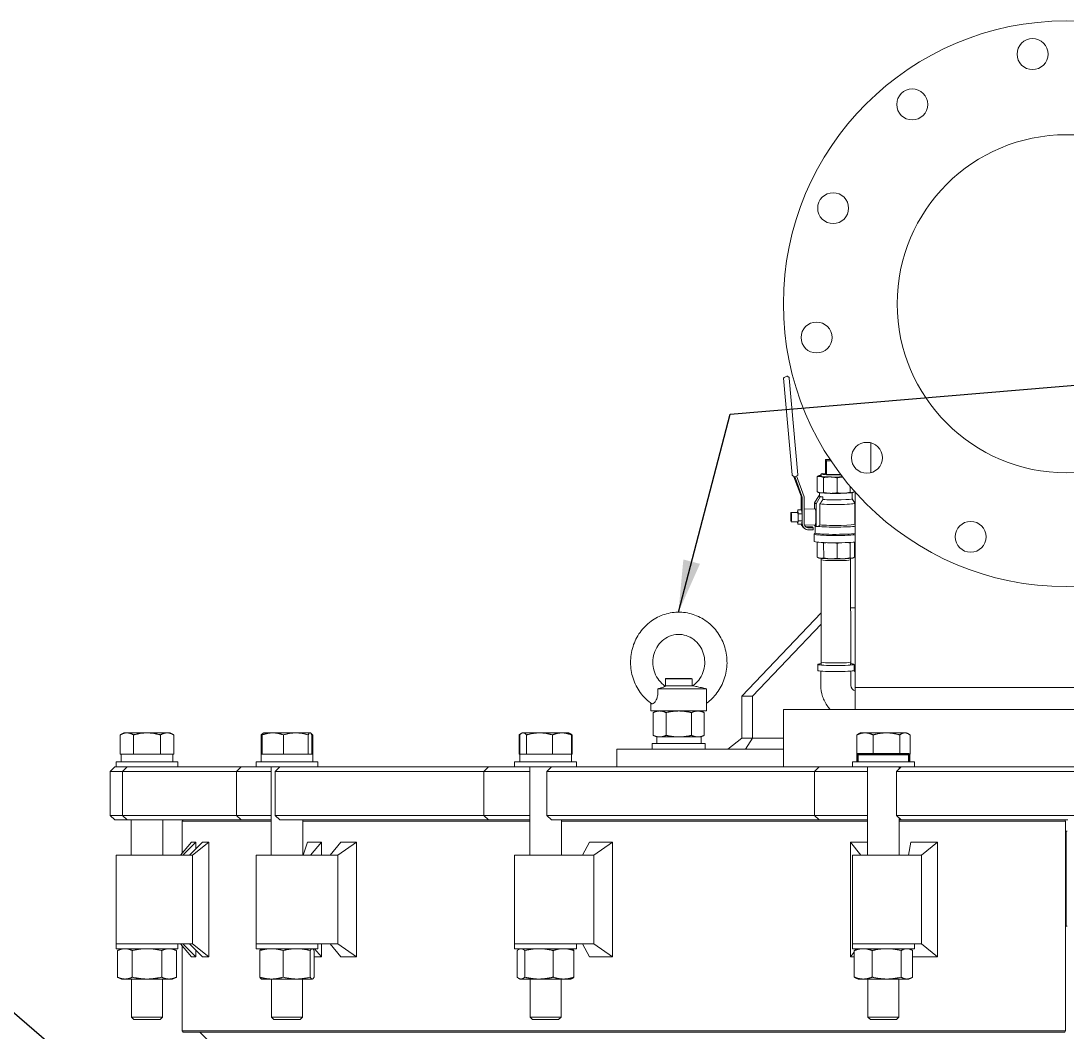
# Model space of a CAD drawing. Header units: inches. Extents: x 19 to 503, y 6 to 322.
# Drawn here: x 223.83 to 253.41, y 124.9 to 153.5 of the extents above; entities that cross this region are included whole.
import ezdxf

# ---------------------------------------------------------------- set-up
doc = ezdxf.new("R2010")
doc.units = ezdxf.units.IN
doc.header["$LTSCALE"] = 15
doc.header["$MEASUREMENT"] = 0
doc.layers.add('Symbol (ANSI)', color=7, linetype='Continuous', lineweight=25)
doc.layers.add('Visible (ANSI)', color=7, linetype='Continuous', lineweight=50)
doc.styles.add('MEMCOR Medium', font='arial.ttf')
doc.dimstyles.new('Default (ANSI)$7', dxfattribs={"dimscale": 15, "dimtxt": 0.15, "dimasz": 0.098425, "dimexe": 0.125, "dimexo": 0.0625, "dimgap": 0.031496, "dimtad": 0, "dimtih": 1, "dimtoh": 1, "dimdec": 4, "dimrnd": 1e-08, "dimzin": 3, "dimdsep": 46, "dimlunit": 5, "dimtxsty": 'MEMCOR Medium', "dimcen": 0.09, "dimdle": 0.393701, "dimclrd": 256, "dimclre": 256, "dimclrt": 256, "dimadec": 0, "dimazin": 1, "dimtfac": 0.8, "dimtofl": 0, "dimtmove": 0, "dimatfit": 3, "dimfxl": 1, "dimfrac": 1, "dimtolj": 1, "dimtzin": 4, "dimlwd": -1, "dimlwe": -1, "dimarcsym": 0})

msp = doc.modelspace()

# ---------------------------------------------------------------- linework, layer by layer
at = {"layer": 'Visible (ANSI)', "linetype": 'Continuous', "lineweight": 18}
for p, q in [((245.39613, 143.39728), (245.6372, 140.65771)), ((245.49129, 143.44889), (245.40968, 143.41869)), ((245.51164, 143.44557), (245.54943, 143.41512)), ((245.55713, 143.40069), (245.7982, 140.66113)), ((247.86627, 141.56583), (247.86627, 140.72187)), ((246.58355, 141.09529), (246.7104, 141.09571)), ((246.60734, 141.06013), (246.58355, 141.09529)), ((246.58355, 141.09529), (246.58377, 140.70239)), ((246.73373, 141.06055), (246.60734, 141.06013)), ((246.60734, 141.06013), (246.60756, 140.66723)), ((245.68269, 140.61284), (245.6449, 140.64328)), ((245.68846, 140.60954), (245.88778, 140.0633)), ((245.78465, 140.63971), (245.70304, 140.60951)), ((245.92351, 140.03451), (245.71244, 140.61299)), ((245.76331, 140.63182), (245.97766, 140.04437)), ((246.34232, 140.60997), (246.34256, 140.18449)), ((246.38566, 140.63575), (246.37805, 140.63224)), ((246.45407, 140.63144), (246.45235, 140.68544)), ((246.5268, 140.58697), (246.52704, 140.1615)), ((246.60756, 140.66723), (246.58377, 140.70239)), ((247.01268, 140.66857), (246.60756, 140.66723)), ((246.91293, 140.57919), (246.91317, 140.15371)), ((247.27466, 140.34112), (247.27476, 140.1657)), ((245.92351, 140.03451), (245.88778, 140.0633)), ((245.88778, 140.0633), (245.888, 139.66908)), ((245.92393, 139.28412), (245.92351, 140.03451)), ((245.97766, 140.04437), (245.97799, 139.45458)), ((246.38675, 140.07283), (246.27086, 139.87102)), ((246.31195, 139.83792), (246.42785, 140.03973)), ((246.38593, 140.16411), (246.35752, 140.17718)), ((246.40584, 140.07294), (246.38675, 140.07283)), ((246.38675, 140.07283), (246.4073, 140.05628)), ((246.40585, 140.05863), (246.40579, 140.15864)), ((246.4073, 140.05628), (246.42785, 140.03973)), ((246.42785, 140.03973), (246.50707, 140.04017)), ((246.50707, 140.04017), (246.50711, 139.96474)), ((247.33689, 139.98371), (247.33679, 140.15916)), ((247.33689, 139.98426), (247.40933, 139.8593)), ((247.35665, 140.16465), (247.36426, 140.16816)), ((247.39999, 140.19619), (247.39999, 140.19043)), ((247.42027, 134.65094), (247.42027, 140.17337)), ((245.7868, 139.5985), (245.79755, 139.66857)), ((245.79755, 139.66857), (245.90586, 139.66918)), ((245.79755, 139.66857), (245.81135, 139.55724)), ((245.90586, 139.66918), (245.91966, 139.55785)), ((245.97785, 139.69528), (246.29035, 139.69703)), ((246.27086, 139.87102), (246.27095, 139.69692)), ((246.27086, 139.87102), (246.31195, 139.83792)), ((246.31231, 139.20187), (246.31195, 139.83792)), ((246.42228, 139.83854), (246.42261, 139.24604)), ((247.41003, 139.26553), (247.40969, 139.85803)), ((245.6074, 139.59749), (245.79693, 139.59856)), ((245.60887, 139.3365), (245.7984, 139.33756)), ((245.79778, 139.26755), (245.78911, 139.33751)), ((245.81147, 139.35673), (245.79778, 139.26755)), ((245.81135, 139.55724), (245.91966, 139.55785)), ((245.81135, 139.55724), (245.81147, 139.35673)), ((245.81147, 139.35673), (245.91977, 139.35734)), ((245.91977, 139.35734), (245.91023, 139.29516)), ((245.91966, 139.55785), (245.91977, 139.35734)), ((245.97799, 139.45458), (245.97808, 139.28443)), ((245.79778, 139.26755), (245.90867, 139.26818)), ((245.95446, 139.17427), (245.9902, 139.14548)), ((245.98522, 139.24291), (246.29289, 139.24464)), ((246.19915, 139.18991), (246.06703, 139.18917)), ((246.10276, 139.16038), (246.23488, 139.16113)), ((246.23491, 139.10691), (246.10279, 139.10617)), ((246.23488, 139.16113), (246.19915, 139.18991)), ((246.23488, 139.16113), (246.23491, 139.10691)), ((246.27121, 139.24452), (246.27121, 139.23497)), ((246.29176, 139.21842), (246.27121, 139.23497)), ((246.29006, 139.01555), (246.28994, 139.21989)), ((246.31231, 139.20187), (246.29176, 139.21842)), ((246.3735, 139.20221), (246.31231, 139.20187)), ((247.41002, 139.26663), (247.42027, 139.25644)), ((246.25956, 138.77917), (246.25945, 138.98497)), ((246.29005, 139.01674), (246.2607, 138.98748)), ((246.3436, 138.33228), (246.34336, 138.75776)), ((246.52808, 138.30929), (246.52784, 138.73476)), ((246.9142, 138.3015), (246.91397, 138.72698)), ((247.27579, 138.31349), (247.27555, 138.73896)), ((247.40103, 138.33822), (247.40079, 138.76006)), ((246.38696, 138.3119), (246.35856, 138.32497)), ((246.45486, 138.29984), (246.4537, 138.26228)), ((246.4537, 138.26223), (246.45532, 135.36737)), ((247.2898, 138.30031), (247.291, 138.26275)), ((247.291, 138.2627), (247.29262, 135.36783)), ((247.35768, 138.31244), (247.3653, 138.31595)), ((246.45454, 136.76122), (244.20978, 134.40094)), ((247.42027, 136.90094), (247.29176, 136.90094)), ((244.5188, 134.40094), (246.45472, 136.43649)), ((246.3615, 135.12883), (246.36141, 135.29934)), ((246.45748, 135.29934), (246.45532, 135.36731)), ((247.29053, 135.29981), (247.29262, 135.36778)), ((247.3867, 135.12942), (247.3866, 135.29992)), ((242.06927, 134.90094), (242.05677, 134.88844)), ((242.80677, 134.88844), (242.05677, 134.88844)), ((242.05677, 134.88844), (242.05677, 134.69194)), ((242.06927, 134.90094), (242.79427, 134.90094)), ((242.79427, 134.90094), (242.80677, 134.88844)), ((242.80677, 134.88844), (242.80677, 134.69194)), ((246.44717, 134.71005), (246.44695, 135.11077)), ((247.29932, 134.70777), (247.2991, 135.11104)), ((247.38482, 135.1266), (247.38482, 135.12811)), ((247.38482, 135.12811), (247.42027, 135.09275)), ((247.42027, 135.09846), (247.3867, 135.13195)), ((243.21606, 134.61286), (241.83844, 134.61286)), ((242.84712, 134.69194), (242.0451, 134.69194)), ((242.84712, 134.69194), (242.9178, 134.67692)), ((247.41927, 134.65094), (259.35727, 134.65094)), ((247.41927, 134.65094), (247.41927, 134.02594)), ((243.21918, 133.98294), (243.21918, 134.29538)), ((244.20978, 134.40094), (244.5188, 134.40094)), ((244.20978, 133.21344), (244.20978, 134.40094)), ((244.5188, 134.40094), (244.5188, 133.21344)), ((241.64437, 133.98294), (241.64437, 134.20376)), ((245.38827, 134.02594), (261.38827, 134.02594)), ((245.38827, 134.02594), (245.38827, 132.40094)), ((243.21918, 133.98294), (241.64437, 133.98294)), ((241.80677, 133.98294), (241.71009, 133.93785)), ((241.71009, 133.29403), (241.71009, 133.93785)), ((242.07093, 133.29403), (242.07093, 133.93785)), ((242.79262, 133.29403), (242.79262, 133.93785)), ((243.05677, 133.98294), (243.15346, 133.93785)), ((243.15346, 133.29403), (243.15346, 133.93785)), ((226.74027, 133.36457), (226.63878, 133.30598)), ((226.63878, 132.76057), (226.63878, 133.30598)), ((226.82815, 133.36457), (226.74027, 133.36457)), ((227.39627, 133.36457), (226.82815, 133.36457)), ((227.01753, 132.76057), (227.01753, 133.30598)), ((227.96438, 133.36457), (227.39627, 133.36457)), ((227.77501, 132.76057), (227.77501, 133.30598)), ((228.05227, 133.36457), (227.96438, 133.36457)), ((228.05227, 133.36457), (228.15375, 133.30598)), ((228.15375, 132.76057), (228.15375, 133.30598)), ((230.62164, 132.76057), (230.62164, 133.30598)), ((230.65349, 132.76057), (230.65349, 133.30598)), ((230.69165, 133.3613), (230.67417, 133.35121)), ((230.69731, 133.36457), (230.69165, 133.3613)), ((230.95397, 133.36457), (230.69731, 133.36457)), ((231.60435, 133.36457), (230.95397, 133.36457)), ((231.25444, 132.76057), (231.25444, 133.30598)), ((232.0037, 133.36457), (231.60435, 133.36457)), ((231.95427, 132.76057), (231.95427, 133.30598)), ((232.00931, 133.36457), (232.0037, 133.36457)), ((232.00931, 133.36457), (232.01498, 133.3613)), ((232.01498, 133.3613), (232.03246, 133.35121)), ((232.05314, 132.76057), (232.05314, 133.30598)), ((232.08499, 132.76057), (232.08499, 133.30598)), ((237.91398, 132.76057), (237.91398, 133.30598)), ((237.93331, 132.76057), (237.93331, 133.30598)), ((237.98584, 133.35121), (237.95494, 133.33336)), ((238.00898, 133.36457), (237.98584, 133.35121)), ((238.03134, 133.36457), (238.00898, 133.36457)), ((238.4952, 133.36457), (238.03134, 133.36457)), ((238.12936, 132.76057), (238.12936, 133.30598)), ((239.12885, 133.36457), (238.4952, 133.36457)), ((238.86104, 132.76057), (238.86104, 133.30598)), ((239.32098, 133.36457), (239.12885, 133.36457)), ((239.32098, 133.36457), (239.34413, 133.35121)), ((239.34413, 133.35121), (239.37503, 133.33336)), ((239.39666, 132.76057), (239.39666, 133.30598)), ((239.41599, 132.76057), (239.41599, 133.30598)), ((241.80677, 133.24894), (241.71009, 133.29403)), ((241.8063, 133.24894), (241.8063, 133.06094)), ((241.8063, 133.24894), (243.06427, 133.24894)), ((243.05677, 133.24894), (243.15346, 133.29403)), ((243.06427, 133.24894), (243.06427, 133.06094)), ((244.20978, 133.21344), (243.81601, 132.90094)), ((244.5188, 133.21344), (244.20978, 133.21344)), ((244.5188, 133.21344), (244.31816, 132.90094)), ((245.38827, 133.21344), (244.5188, 133.21344)), ((247.46714, 132.76057), (247.46714, 133.30598)), ((247.56214, 133.36457), (247.50809, 133.33336)), ((247.6977, 133.36457), (247.56214, 133.36457)), ((248.30377, 133.36457), (247.6977, 133.36457)), ((247.92827, 132.76057), (247.92827, 133.30598)), ((248.82421, 133.36457), (248.30377, 133.36457)), ((248.67927, 132.76057), (248.67927, 133.30598)), ((248.87414, 133.36457), (248.82421, 133.36457)), ((248.87414, 133.36457), (248.92819, 133.33336)), ((248.96915, 132.76057), (248.96915, 133.30598)), ((240.68425, 132.90094), (240.70872, 132.90094)), ((240.68425, 132.90094), (240.68425, 132.40094)), ((241.17225, 132.90094), (240.70872, 132.90094)), ((241.17225, 132.90094), (241.80228, 132.90094)), ((243.18177, 133.06094), (241.68177, 133.06094)), ((241.68177, 133.06094), (241.68177, 132.90094)), ((245.38827, 132.90094), (241.80228, 132.90094)), ((243.18177, 133.06094), (243.18177, 132.90094)), ((228.27127, 132.54156), (226.52127, 132.54156)), ((226.52127, 132.54156), (226.52127, 132.40094)), ((226.82815, 132.76057), (226.63878, 132.76057)), ((226.66677, 132.76056), (228.12525, 132.76056)), ((226.66677, 132.54156), (226.66677, 132.76056)), ((226.74027, 132.76057), (226.74027, 132.76056)), ((227.01753, 132.76057), (226.82815, 132.76057)), ((227.39627, 132.76057), (227.01753, 132.76057)), ((227.77501, 132.76057), (227.39627, 132.76057)), ((227.96438, 132.76057), (227.77501, 132.76057)), ((228.15375, 132.76057), (227.96438, 132.76057)), ((228.05227, 132.76057), (228.05227, 132.76056)), ((228.12577, 132.54156), (228.12577, 132.60531)), ((228.27127, 132.54156), (228.27127, 132.40094)), ((232.22831, 132.54156), (230.47831, 132.54156)), ((230.47831, 132.54156), (230.47831, 132.40094)), ((230.65349, 132.76057), (230.62164, 132.76057)), ((230.62381, 132.76056), (232.08281, 132.76056)), ((230.62381, 132.54156), (230.62381, 132.76056)), ((230.95397, 132.76057), (230.65349, 132.76057)), ((230.69731, 132.76057), (230.69731, 132.76056)), ((231.25444, 132.76057), (230.95397, 132.76057)), ((231.60435, 132.76057), (231.25444, 132.76057)), ((231.95427, 132.76057), (231.60435, 132.76057)), ((232.0037, 132.76057), (231.95427, 132.76057)), ((232.05314, 132.76057), (232.0037, 132.76057)), ((232.00931, 132.76057), (232.00931, 132.76056)), ((232.08499, 132.76057), (232.05314, 132.76057)), ((232.08281, 132.54156), (232.08281, 132.76056)), ((232.22831, 132.54156), (232.22831, 132.40094)), ((239.53998, 132.54156), (237.78998, 132.54156)), ((237.78998, 132.54156), (237.78998, 132.40094)), ((237.93331, 132.76057), (237.91398, 132.76057)), ((238.03134, 132.76057), (237.93331, 132.76057)), ((237.93548, 132.76056), (239.39448, 132.76056)), ((237.93548, 132.54156), (237.93548, 132.76056)), ((238.00898, 132.76057), (238.00898, 132.76056)), ((238.12936, 132.76057), (238.03134, 132.76057)), ((238.4952, 132.76057), (238.12936, 132.76057)), ((238.86104, 132.76057), (238.4952, 132.76057)), ((239.12885, 132.76057), (238.86104, 132.76057)), ((239.39666, 132.76057), (239.12885, 132.76057)), ((239.32098, 132.76057), (239.32098, 132.76056)), ((239.39448, 132.54156), (239.39448, 132.76056)), ((239.41599, 132.76057), (239.39666, 132.76057)), ((239.53998, 132.54156), (239.53998, 132.40094)), ((249.09314, 132.54156), (247.34314, 132.54156)), ((247.34314, 132.54156), (247.34314, 132.40094)), ((247.6977, 132.76057), (247.46714, 132.76057)), ((247.56214, 132.76057), (247.56214, 132.76056)), ((247.92827, 132.76057), (247.6977, 132.76057)), ((248.30377, 132.76057), (247.92827, 132.76057)), ((248.67927, 132.76057), (248.30377, 132.76057)), ((248.82421, 132.76057), (248.67927, 132.76057)), ((248.96915, 132.76057), (248.82421, 132.76057)), ((248.87414, 132.76057), (248.87414, 132.76056)), ((249.09314, 132.54156), (249.09314, 132.40094)), ((226.48339, 132.40094), (226.35339, 132.27094)), ((226.36591, 132.27094), (226.35339, 132.27094)), ((226.35339, 132.27094), (226.35339, 131.03094)), ((226.41169, 132.27094), (226.36591, 132.27094)), ((226.70077, 132.27094), (226.41169, 132.27094)), ((226.48339, 132.40094), (226.49428, 132.40094)), ((226.49428, 132.40094), (226.52127, 132.40094)), ((226.52127, 132.40094), (226.83077, 132.40094)), ((226.83077, 132.40094), (226.70077, 132.27094)), ((226.70702, 132.27094), (226.70077, 132.27094)), ((226.70077, 132.27094), (226.70077, 131.03094)), ((226.77089, 132.27094), (226.70702, 132.27094)), ((227.93866, 132.27094), (226.77089, 132.27094)), ((226.83077, 132.40094), (226.83377, 132.40094)), ((226.83377, 132.40094), (226.89734, 132.40094)), ((226.89734, 132.40094), (227.9133, 132.40094)), ((228.86355, 132.40094), (227.9133, 132.40094)), ((227.93866, 132.27094), (228.88892, 132.27094)), ((229.58933, 132.40094), (228.86355, 132.40094)), ((228.88892, 132.27094), (229.46493, 132.27094)), ((229.92678, 132.27094), (229.46493, 132.27094)), ((229.58933, 132.40094), (230.05678, 132.40094)), ((230.05678, 132.40094), (229.92678, 132.27094)), ((230.07484, 132.27094), (229.92678, 132.27094)), ((229.92678, 132.27094), (229.92678, 131.03094)), ((230.05678, 132.40094), (230.18559, 132.40094)), ((230.22329, 132.27094), (230.07484, 132.27094)), ((230.18559, 132.40094), (230.33334, 132.40094)), ((230.57382, 132.27094), (230.22329, 132.27094)), ((230.33334, 132.40094), (230.47831, 132.40094)), ((230.47831, 132.40094), (231.14828, 132.40094)), ((230.57382, 132.27094), (230.90581, 132.27094)), ((230.90581, 132.40094), (230.90581, 129.90094)), ((231.14828, 132.40094), (231.01828, 132.27094)), ((231.06433, 132.27094), (231.01828, 132.27094)), ((231.01828, 132.27094), (231.01828, 131.03094)), ((231.22812, 132.27094), (231.06433, 132.27094)), ((231.14828, 132.40094), (231.17039, 132.40094)), ((231.17039, 132.40094), (231.3334, 132.40094)), ((232.59349, 132.27094), (231.22812, 132.27094)), ((231.3334, 132.40094), (232.52127, 132.40094)), ((233.32686, 132.40094), (232.52127, 132.40094)), ((232.59349, 132.27094), (233.39908, 132.27094)), ((234.16385, 132.40094), (233.32686, 132.40094)), ((233.39908, 132.27094), (234.06337, 132.27094)), ((236.91974, 132.27094), (234.06337, 132.27094)), ((234.16385, 132.40094), (237.04974, 132.40094)), ((237.04974, 132.40094), (236.91974, 132.27094)), ((237.33303, 132.27094), (236.91974, 132.27094)), ((236.91974, 132.27094), (236.91974, 131.03094)), ((237.04974, 132.40094), (237.4093, 132.40094)), ((237.56156, 132.27094), (237.33303, 132.27094)), ((237.4093, 132.40094), (237.63675, 132.40094)), ((237.91402, 132.27094), (237.56156, 132.27094)), ((237.63675, 132.40094), (237.80379, 132.40094)), ((237.80379, 132.40094), (238.83335, 132.40094)), ((237.91402, 132.27094), (238.21748, 132.27094)), ((238.21748, 132.40094), (238.21748, 129.90094)), ((238.83335, 132.40094), (238.70335, 132.27094)), ((238.82026, 132.27094), (238.70335, 132.27094)), ((238.70335, 132.27094), (238.70335, 131.03094)), ((239.05904, 132.27094), (238.82026, 132.27094)), ((238.83335, 132.40094), (238.88947, 132.40094)), ((238.88947, 132.40094), (239.12711, 132.40094)), ((240.41414, 132.27094), (239.05904, 132.27094)), ((239.12711, 132.40094), (240.30605, 132.40094)), ((240.84433, 132.40094), (240.30605, 132.40094)), ((240.41414, 132.27094), (240.95242, 132.27094)), ((241.66512, 132.40094), (240.84433, 132.40094)), ((240.95242, 132.27094), (241.60385, 132.27094)), ((246.13063, 132.27094), (241.60385, 132.27094)), ((241.66512, 132.40094), (246.16837, 132.40094)), ((246.13063, 132.27094), (246.26763, 132.27094)), ((246.39763, 132.40094), (246.16837, 132.40094)), ((246.39763, 132.40094), (246.26763, 132.27094)), ((247.03548, 132.27094), (246.26763, 132.27094)), ((246.26763, 132.27094), (246.26763, 131.03094)), ((246.39763, 132.40094), (247.06566, 132.40094)), ((247.3093, 132.27094), (247.03548, 132.27094)), ((247.06566, 132.40094), (247.33818, 132.40094)), ((247.61003, 132.27094), (247.3093, 132.27094)), ((247.33818, 132.40094), (247.48174, 132.40094)), ((247.48174, 132.40094), (248.71601, 132.40094)), ((247.61003, 132.27094), (247.77064, 132.27094)), ((247.77064, 132.40094), (247.77064, 129.90094)), ((248.71601, 132.40094), (248.58601, 132.27094)), ((248.79404, 132.27094), (248.58601, 132.27094)), ((248.58601, 132.27094), (248.58601, 131.03094)), ((248.66564, 132.40094), (248.66564, 132.35057)), ((248.71601, 132.40094), (248.81587, 132.40094)), ((249.07145, 132.27094), (248.79404, 132.27094)), ((248.81587, 132.40094), (249.09196, 132.40094)), ((250.20999, 132.27094), (249.07145, 132.27094)), ((249.09196, 132.40094), (250.08249, 132.40094)), ((250.27151, 132.40094), (250.08249, 132.40094)), ((250.20999, 132.27094), (250.39901, 132.27094)), ((250.95114, 132.40094), (250.27151, 132.40094)), ((250.39901, 132.27094), (250.9384, 132.27094)), ((255.83815, 132.27094), (250.9384, 132.27094)), ((250.95114, 132.40094), (255.82541, 132.40094)), ((226.35339, 131.03094), (226.36591, 131.03094)), ((226.48339, 130.90094), (226.35339, 131.03094)), ((226.36591, 131.03094), (226.41169, 131.03094)), ((226.41169, 131.03094), (226.70077, 131.03094)), ((226.49428, 130.90094), (226.48339, 130.90094)), ((226.53984, 130.90094), (226.49428, 130.90094)), ((226.68155, 130.90094), (226.53984, 130.90094)), ((226.68155, 130.90094), (226.83077, 130.90094)), ((226.70077, 131.03094), (226.70702, 131.03094)), ((226.83077, 130.90094), (226.70077, 131.03094)), ((226.70702, 131.03094), (226.77089, 131.03094)), ((226.77089, 131.03094), (227.93866, 131.03094)), ((226.83377, 130.90094), (226.83077, 130.90094)), ((226.89734, 130.90094), (226.83377, 130.90094)), ((227.9133, 130.90094), (226.89734, 130.90094)), ((226.94877, 130.90094), (226.94877, 129.90094)), ((227.84377, 130.90094), (227.84377, 129.90094)), ((227.9133, 130.90094), (228.86355, 130.90094)), ((228.88892, 131.03094), (227.93866, 131.03094)), ((228.4183, 130.90094), (228.38705, 130.86969)), ((230.90581, 130.86969), (228.38705, 130.86969)), ((228.38705, 129.95309), (228.38705, 130.86969)), ((228.86355, 130.90094), (229.39801, 130.90094)), ((229.46493, 131.03094), (228.88892, 131.03094)), ((229.39801, 130.90094), (230.05678, 130.90094)), ((229.46493, 131.03094), (229.92678, 131.03094)), ((229.92678, 131.03094), (230.07484, 131.03094)), ((230.05678, 130.90094), (229.92678, 131.03094)), ((230.18559, 130.90094), (230.05678, 130.90094)), ((230.07484, 131.03094), (230.22329, 131.03094)), ((230.33334, 130.90094), (230.18559, 130.90094)), ((230.22329, 131.03094), (230.57382, 131.03094)), ((230.50159, 130.90094), (230.33334, 130.90094)), ((230.50159, 130.90094), (230.90581, 130.90094)), ((230.90581, 131.03094), (230.57382, 131.03094)), ((231.01828, 131.03094), (231.06433, 131.03094)), ((231.14828, 130.90094), (231.01828, 131.03094)), ((231.06433, 131.03094), (231.22812, 131.03094)), ((231.17039, 130.90094), (231.14828, 130.90094)), ((231.3334, 130.90094), (231.17039, 130.90094)), ((231.22812, 131.03094), (232.59349, 131.03094)), ((232.52127, 130.90094), (231.3334, 130.90094)), ((231.80081, 130.90094), (231.80081, 129.90094)), ((238.21748, 130.86969), (231.80081, 130.86969)), ((232.52127, 130.90094), (233.32686, 130.90094)), ((233.39908, 131.03094), (232.59349, 131.03094)), ((233.32686, 130.90094), (233.87455, 130.90094)), ((234.06337, 131.03094), (233.39908, 131.03094)), ((233.87455, 130.90094), (237.04974, 130.90094)), ((234.06337, 131.03094), (236.91974, 131.03094)), ((236.91974, 131.03094), (237.33303, 131.03094)), ((237.04974, 130.90094), (236.91974, 131.03094)), ((237.4093, 130.90094), (237.04974, 130.90094)), ((237.33303, 131.03094), (237.56156, 131.03094)), ((237.63675, 130.90094), (237.4093, 130.90094)), ((237.56156, 131.03094), (237.91402, 131.03094)), ((237.80593, 130.90094), (237.63675, 130.90094)), ((237.80593, 130.90094), (238.21748, 130.90094)), ((238.21748, 131.03094), (237.91402, 131.03094)), ((238.70335, 131.03094), (238.82026, 131.03094)), ((238.83335, 130.90094), (238.70335, 131.03094)), ((238.82026, 131.03094), (239.05904, 131.03094)), ((238.88947, 130.90094), (238.83335, 130.90094)), ((239.12711, 130.90094), (238.88947, 130.90094)), ((239.05904, 131.03094), (240.41414, 131.03094)), ((239.11248, 130.90094), (239.11248, 129.90094)), ((247.77064, 130.86969), (239.11248, 130.86969)), ((240.30605, 130.90094), (239.12711, 130.90094)), ((240.30605, 130.90094), (240.84433, 130.90094)), ((240.95242, 131.03094), (240.41414, 131.03094)), ((240.84433, 130.90094), (241.32188, 130.90094)), ((241.60385, 131.03094), (240.95242, 131.03094)), ((241.32188, 130.90094), (246.39763, 130.90094)), ((241.60385, 131.03094), (246.13063, 131.03094)), ((246.26763, 131.03094), (246.13063, 131.03094)), ((246.26763, 131.03094), (247.03548, 131.03094)), ((246.39763, 130.90094), (246.26763, 131.03094)), ((247.06566, 130.90094), (246.39763, 130.90094)), ((247.03548, 131.03094), (247.3093, 131.03094)), ((247.33818, 130.90094), (247.06566, 130.90094)), ((247.3093, 131.03094), (247.61003, 131.03094)), ((247.48253, 130.90094), (247.33818, 130.90094)), ((247.48253, 130.90094), (247.77064, 130.90094)), ((247.77064, 131.03094), (247.61003, 131.03094)), ((248.58601, 131.03094), (248.79404, 131.03094)), ((248.71601, 130.90094), (248.58601, 131.03094)), ((248.66564, 130.95131), (248.66564, 129.90094)), ((248.66564, 130.90094), (248.71601, 130.90094)), ((253.36646, 130.86969), (248.66564, 130.86969)), ((248.81587, 130.90094), (248.71601, 130.90094)), ((248.79404, 131.03094), (249.07145, 131.03094)), ((249.09196, 130.90094), (248.81587, 130.90094)), ((249.07145, 131.03094), (250.20999, 131.03094)), ((250.08249, 130.90094), (249.09196, 130.90094)), ((250.08249, 130.90094), (250.27151, 130.90094)), ((250.39901, 131.03094), (250.20999, 131.03094)), ((250.27151, 130.90094), (250.60621, 130.90094)), ((250.9384, 131.03094), (250.39901, 131.03094)), ((250.60621, 130.90094), (253.34205, 130.90094)), ((250.9384, 131.03094), (255.83815, 131.03094)), ((253.4345, 130.90094), (253.34205, 130.90094)), ((253.36646, 124.93219), (253.36646, 130.86969)), ((253.36646, 130.58594), (253.41009, 130.58594)), ((253.38823, 127.90094), (253.38823, 130.58594)), ((253.38827, 127.90094), (253.38827, 130.58594)), ((228.65427, 130.27579), (228.34387, 129.90094)), ((228.7761, 130.27579), (228.40706, 129.90094)), ((228.96831, 130.27579), (228.60215, 129.90094)), ((228.65427, 130.27579), (228.7761, 130.27579)), ((229.14194, 130.27579), (228.68528, 129.90094)), ((228.7761, 130.27579), (228.7761, 130.07902)), ((228.96831, 130.27579), (229.14194, 130.27579)), ((229.14194, 127.02609), (229.14194, 130.27579)), ((231.93213, 130.27579), (231.81525, 129.90094)), ((231.93213, 130.27579), (232.33087, 130.27579)), ((232.33087, 130.27579), (232.01513, 129.90094)), ((232.33087, 130.27579), (232.33087, 129.90094)), ((232.87824, 130.27579), (232.5707, 129.90094)), ((233.32089, 130.27579), (232.78749, 129.90094)), ((232.87824, 130.27579), (233.32089, 130.27579)), ((233.32089, 127.02609), (233.32089, 130.27579)), ((239.91063, 130.27579), (239.70854, 129.90094)), ((239.91063, 130.27579), (240.55492, 130.27579)), ((240.55492, 130.27579), (240.02599, 129.90094)), ((240.55492, 127.02609), (240.55492, 130.27579)), ((247.29105, 130.27579), (247.29105, 127.02609)), ((247.29105, 130.27579), (247.77064, 130.27579)), ((247.29105, 130.27579), (247.5824, 129.90094)), ((248.99487, 130.27579), (248.929, 129.90094)), ((248.99487, 130.27579), (249.74271, 130.27579)), ((249.74271, 130.27579), (249.29877, 129.90094)), ((249.74271, 127.02609), (249.74271, 130.27579)), ((226.52127, 129.90094), (227.56697, 129.90094)), ((226.52127, 127.40094), (226.52127, 129.90094)), ((227.56697, 129.90094), (228.68528, 129.90094)), ((228.68528, 127.40094), (228.68528, 129.90094)), ((230.47831, 129.90094), (231.83944, 129.90094)), ((230.47831, 127.40094), (230.47831, 129.90094)), ((231.83944, 129.90094), (232.78749, 129.90094)), ((232.78749, 127.40094), (232.78749, 129.90094)), ((237.78998, 129.90094), (239.39252, 129.90094)), ((237.78998, 127.40094), (237.78998, 129.90094)), ((239.39252, 129.90094), (240.02599, 129.90094)), ((240.02599, 127.40094), (240.02599, 129.90094)), ((247.34314, 129.90094), (249.07633, 129.90094)), ((247.34314, 127.40094), (247.34314, 129.90094)), ((249.07633, 129.90094), (249.29877, 129.90094)), ((249.29877, 127.40094), (249.29877, 129.90094)), ((253.41009, 127.90094), (253.36646, 127.90094)), ((227.56697, 127.40094), (226.52127, 127.40094)), ((227.56697, 127.40094), (226.52127, 127.40094)), ((226.52127, 127.40094), (226.52127, 127.26031)), ((226.52127, 127.26031), (228.27127, 127.26031)), ((226.67727, 127.26031), (226.56604, 127.20845)), ((226.56604, 126.45318), (226.56604, 127.20845)), ((226.98115, 126.45318), (226.98115, 127.20845)), ((228.68528, 127.40094), (227.56697, 127.40094)), ((227.81138, 126.45318), (227.81138, 127.20845)), ((228.11527, 127.26031), (228.2265, 127.20845)), ((228.2265, 126.45318), (228.2265, 127.20845)), ((228.27127, 127.40094), (228.27127, 127.26031)), ((228.65427, 127.02609), (228.34387, 127.40094)), ((228.38705, 124.93219), (228.38705, 127.34879)), ((228.7761, 127.02609), (228.40706, 127.40094)), ((228.96831, 127.02609), (228.60215, 127.40094)), ((229.14194, 127.02609), (228.68528, 127.40094)), ((228.7761, 127.22286), (228.7761, 127.02609)), ((231.83944, 127.40094), (230.47831, 127.40094)), ((231.83944, 127.40094), (230.47831, 127.40094)), ((230.47831, 127.40094), (230.47831, 127.26031)), ((230.47831, 127.26031), (232.22831, 127.26031)), ((230.58628, 126.45318), (230.58628, 127.20845)), ((230.63431, 127.26031), (230.62811, 127.25742)), ((231.24495, 126.45318), (231.24495, 127.20845)), ((232.78749, 127.40094), (231.83944, 127.40094)), ((232.01198, 126.45318), (232.01198, 127.20845)), ((232.07231, 127.26031), (232.07852, 127.25742)), ((232.12035, 126.45318), (232.12035, 127.20845)), ((232.33087, 127.02609), (232.13358, 127.26031)), ((232.22831, 127.40094), (232.22831, 127.26031)), ((232.33087, 127.40094), (232.33087, 127.02609)), ((232.87824, 127.02609), (232.5707, 127.40094)), ((233.32089, 127.02609), (232.78749, 127.40094)), ((239.39252, 127.40094), (237.78998, 127.40094)), ((239.39252, 127.40094), (237.78998, 127.40094)), ((237.78998, 127.40094), (237.78998, 127.26031)), ((237.78998, 127.26031), (239.53998, 127.26031)), ((237.86304, 126.45318), (237.86304, 127.20845)), ((237.94598, 127.26031), (237.92062, 127.24849)), ((238.07792, 126.45318), (238.07792, 127.20845)), ((238.87986, 126.45318), (238.87986, 127.20845)), ((239.38398, 127.26031), (239.40935, 127.24849)), ((240.02599, 127.40094), (239.39252, 127.40094)), ((239.46693, 126.45318), (239.46693, 127.20845)), ((239.53998, 127.40094), (239.53998, 127.26031)), ((239.91063, 127.02609), (239.70854, 127.40094)), ((240.55492, 127.02609), (240.02599, 127.40094)), ((249.07633, 127.40094), (247.34314, 127.40094)), ((249.07633, 127.40094), (247.34314, 127.40094)), ((247.34314, 127.40094), (247.34314, 127.26031)), ((247.34314, 127.26031), (249.09314, 127.26031)), ((247.39502, 126.45318), (247.39502, 127.20845)), ((247.49914, 127.26031), (247.4399, 127.23269)), ((247.45829, 127.24127), (247.4731, 127.26031)), ((247.90043, 126.45318), (247.90043, 127.20845)), ((248.72355, 126.45318), (248.72355, 127.20845)), ((248.93714, 127.26031), (248.99638, 127.23269)), ((248.95519, 127.2519), (248.95371, 127.26031)), ((249.04127, 126.45318), (249.04127, 127.20845)), ((249.29877, 127.40094), (249.07633, 127.40094)), ((249.09314, 127.40094), (249.09314, 127.26031)), ((249.74271, 127.02609), (249.29877, 127.40094)), ((228.7761, 127.02609), (228.65427, 127.02609)), ((229.14194, 127.02609), (228.96831, 127.02609)), ((232.33087, 127.02609), (232.12035, 127.02609)), ((233.32089, 127.02609), (232.87824, 127.02609)), ((240.55492, 127.02609), (239.91063, 127.02609)), ((247.29105, 127.02609), (247.39502, 127.15986)), ((247.39502, 127.02609), (247.29105, 127.02609)), ((249.74271, 127.02609), (249.04127, 127.02609)), ((226.67727, 126.40131), (226.56604, 126.45318)), ((226.67727, 126.40131), (226.77359, 126.40131)), ((226.77359, 126.40131), (227.39627, 126.40131)), ((226.95877, 126.40131), (226.95877, 125.32668)), ((227.39627, 126.40131), (228.01894, 126.40131)), ((227.83377, 126.40131), (227.83377, 125.32668)), ((228.01894, 126.40131), (228.11527, 126.40131)), ((228.11527, 126.40131), (228.2265, 126.45318)), ((230.63431, 126.40131), (230.62811, 126.40421)), ((230.63431, 126.40131), (230.91561, 126.40131)), ((230.91561, 126.40131), (231.62846, 126.40131)), ((230.91581, 126.40131), (230.91581, 125.32668)), ((231.62846, 126.40131), (232.06616, 126.40131)), ((231.79081, 126.40131), (231.79081, 125.32668)), ((232.06616, 126.40131), (232.07231, 126.40131)), ((232.07231, 126.40131), (232.07852, 126.40421)), ((237.94598, 126.40131), (237.92062, 126.41314)), ((237.94598, 126.40131), (237.97048, 126.40131)), ((237.97048, 126.40131), (238.47889, 126.40131)), ((238.22748, 126.40131), (238.22748, 125.32668)), ((238.47889, 126.40131), (239.17339, 126.40131)), ((239.10248, 126.40131), (239.10248, 125.32668)), ((239.17339, 126.40131), (239.38398, 126.40131)), ((239.38398, 126.40131), (239.40935, 126.41314)), ((247.49914, 126.40131), (247.4399, 126.42894)), ((247.49914, 126.40131), (247.64772, 126.40131)), ((247.64772, 126.40131), (248.31199, 126.40131)), ((247.78064, 126.40131), (247.78064, 125.32668)), ((248.31199, 126.40131), (248.88241, 126.40131)), ((248.65564, 126.40131), (248.65564, 125.32668)), ((248.88241, 126.40131), (248.93714, 126.40131)), ((248.93714, 126.40131), (248.99638, 126.42894)), ((226.95877, 125.32668), (227.83377, 125.32668)), ((227.02693, 125.26056), (226.95877, 125.32668)), ((227.76561, 125.26056), (227.02693, 125.26056)), ((227.76561, 125.26056), (227.83377, 125.32668)), ((230.91581, 125.32668), (231.79081, 125.32668)), ((230.98398, 125.26056), (230.91581, 125.32668)), ((231.72265, 125.26056), (230.98398, 125.26056)), ((231.72265, 125.26056), (231.79081, 125.32668)), ((238.22748, 125.32668), (239.10248, 125.32668)), ((238.29565, 125.26056), (238.22748, 125.32668)), ((239.03432, 125.26056), (238.29565, 125.26056)), ((239.03432, 125.26056), (239.10248, 125.32668)), ((247.78064, 125.32668), (248.65564, 125.32668)), ((247.8488, 125.26056), (247.78064, 125.32668)), ((248.58748, 125.26056), (247.8488, 125.26056)), ((248.58748, 125.26056), (248.65564, 125.32668)), ((228.38705, 124.93219), (253.36646, 124.93219)), ((228.4183, 124.90094), (228.38705, 124.93219)), ((253.34205, 124.90094), (228.4183, 124.90094)), ((229.13857, 124.65094), (228.88857, 124.90094))]:
    msp.add_line(p, q, dxfattribs=at)
at = {"layer": 'Visible (ANSI)'}
for p, q in [((247.48864, 132.76056), (248.94764, 132.76056)), ((247.48864, 132.54156), (247.48864, 132.76056)), ((248.94764, 132.54156), (248.94764, 132.76056))]:
    msp.add_line(p, q, dxfattribs=at)
at = {"layer": 'Visible (ANSI)', "linetype": 'Continuous', "lineweight": 18}
for centre, radius in [((253.38827, 145.50094), 8), ((252.43367, 152.5617), 0.4375), ((249.03118, 151.13844), 0.4375), ((253.38827, 145.50094), 4.781), ((246.79617, 148.20461), 0.4375), ((246.32751, 144.54634), 0.4375), ((247.75078, 141.14385), 0.4375), ((250.6846, 138.90884), 0.4375)]:
    msp.add_circle(centre, radius, dxfattribs=at)
for centre, start, end in [((245.41693, 143.39911), 110.307422, 185.028822), ((245.49854, 143.42931), 51.145173, 110.307422), ((245.53633, 143.39886), 5.028822, 51.145173), ((245.658, 140.65954), 185.028822, 231.145173), ((245.69579, 140.6291), 231.145173, 290.307422), ((245.7774, 140.6593), 290.307422, 5.028822)]:
    msp.add_arc(centre, 0.02088, start, end, dxfattribs=at)
for centre, major_axis, ratio, start_param, end_param in [((246.87103, 140.63173), (-0.49, -0.00027), 0.06387742, 5.96952264, 6.7549208), ((246.87103, 140.63173), (-0.49, -0.00027), 0.06387742, 5.73216164, 5.96952264), ((246.871, 140.68572), (-0.41865, -0.00023), 0.06387742, 5.46844588, 8.21423581), ((246.87103, 140.63173), (0.49, 0.00027), 0.06387742, 3.61332815, 4.39872631), ((246.87103, 140.63173), (0.49, 0.00027), 0.06387742, 4.39872631, 5.11467546), ((246.87129, 140.16867), (-0.49, -0.00027), 0.06387742, 0.13770067, 0.4717355), ((246.87135, 140.05889), (-0.4655, -0.00026), 0.06387742, 0, 0.07903641), ((246.87135, 140.05889), (-0.4655, -0.00026), 0.06387742, 0.07903641, 0.67199679), ((246.87129, 140.16867), (-0.49, -0.00027), 0.06387742, 0.4717355, 1.25713366), ((246.87139, 139.98345), (0.4655, 0.00026), 0.06387742, 3.81358944, 6.28318531), ((246.87129, 140.16867), (-0.49, -0.00027), 0.06387742, 1.25713366, 2.04253182), ((246.87129, 140.16867), (0.49, 0.00027), 0.06387742, 5.18412448, 5.96952264), ((246.87129, 140.16867), (0.49, 0.00027), 0.06387742, 5.96952264, 6.14548464), ((246.29162, 139.47084), (0.00127, -0.2262), 0.07879291, 0, 3.14159265), ((246.87146, 139.85773), (0.53823, 0.0003), 0.06387742, 3.72505216, 6.32014884), ((245.79767, 139.46806), (-0.00073, 0.1305), 0.07879291, 3.14159265, 6.28318531), ((246.06696, 139.31392), (-0.1125, -0.13964), 0.99484238, 5.64694304, 6.28318531), ((246.08899, 139.29617), (-0.16909, -0.0761), 0.82691528, 5.79105754, 5.96150949), ((246.10269, 139.28513), (-0.1125, -0.13964), 0.99484238, 5.39362044, 6.96441677), ((246.10269, 139.28513), (-0.07842, -0.09734), 0.99484238, 5.39362044, 6.96441677), ((246.06696, 139.31392), (-0.07842, -0.09734), 0.99484238, 0.1855679, 0.68123146), ((246.87182, 139.22168), (0.58187, 0.00033), 0.06387742, 3.68409912, 5.94260472), ((246.87179, 139.26523), (0.53823, 0.0003), 0.06387742, 3.72505216, 6.28318531), ((246.87195, 138.98532), (-0.6125, -0.00034), 0.06387742, 6.21913337, 8.96288991), ((246.87206, 138.77952), (-0.6125, -0.00034), 0.06387742, 0, 2.67928359), ((246.87193, 139.01588), (-0.58187, -0.00033), 0.06387742, 0, 2.80042104), ((246.87232, 138.31646), (-0.49, -0.00027), 0.06387742, 0.13770067, 0.4717355), ((246.87232, 138.31646), (-0.49, -0.00027), 0.06387742, 0.4717355, 1.25713366), ((246.87235, 138.26246), (0.41865, 0.00023), 0.06387742, 3.1395924, 6.28518556), ((246.87232, 138.31646), (-0.49, -0.00027), 0.06387742, 1.25713366, 2.04253182), ((246.87232, 138.31646), (0.49, 0.00027), 0.06387742, 5.18412448, 5.96952264), ((246.87232, 138.31646), (0.49, 0.00027), 0.06387742, 5.96952264, 6.14548464), ((246.87401, 135.29963), (-0.5126, -0.00029), 0.06387742, 5.6629406, 10.04502267), ((246.87397, 135.3676), (0.41865, 0.00023), 0.06387742, 3.14159265, 6.28318531), ((246.8741, 135.12911), (-0.5126, -0.00029), 0.06387742, 0, 3.05596752), ((246.87382, 135.64066), (-0.51255, 0.51226), 0.03632964, 3.09230146, 3.1779266), ((247.46452, 134.70777), (-0.16369, 0.02232), 0.9979196, 0.13577327, 1.42857432), ((227.39627, 132.60531), (0, 4.1372), 0.17632698, 4.71238898, 4.7499235)]:
    msp.add_ellipse(centre, major_axis=major_axis, ratio=ratio, start_param=start_param, end_param=end_param, dxfattribs=at)
msp.add_ellipse((245.60813, 139.467), major_axis=(-0.00073, 0.1305), ratio=0.07879291, dxfattribs=at)
for points, weights in [([(246.34232, 140.60997), (246.36075, 140.62425), (246.37805, 140.63224)], [1.07162109099, 1.06288726491, 1.04083918758]), ([(246.43455, 140.61726), (246.39026, 140.62278), (246.34232, 140.60997)], [1, 1.0562990584, 1.07162109099]), ([(246.5268, 140.58697), (246.47885, 140.61174), (246.43455, 140.61726)], [1.07162109099, 1.0562990584, 1]), ([(246.71986, 140.60187), (246.62714, 140.60374), (246.5268, 140.58697)], [1, 1.0562990584, 1.07162109099]), ([(246.91293, 140.57919), (246.81257, 140.6), (246.71986, 140.60187)], [1.07162109099, 1.0562990584, 1]), ([(247.06337, 140.60241), (246.99103, 140.59739), (246.91293, 140.57919)], [1.01764138006, 1.05885478688, 1.07162109099]), ([(246.34256, 140.18449), (246.39052, 140.15973), (246.43481, 140.15421)], [1.07162109099, 1.0562990584, 1]), ([(246.50711, 139.96474), (246.46777, 139.9079), (246.42228, 139.83854)], [1, 1.00361912604, 1]), ([(246.43481, 140.15421), (246.47911, 140.14868), (246.52704, 140.1615)], [1, 1.0562990584, 1.07162109099]), ([(246.52704, 140.1615), (246.6274, 140.14068), (246.72012, 140.13882)], [1.07162109099, 1.0562990584, 1]), ([(246.72012, 140.13882), (246.81283, 140.13695), (246.91317, 140.15371)], [1, 1.0562990584, 1.07162109099]), ([(246.91317, 140.15371), (247.00715, 140.13804), (247.09397, 140.14092)], [1.07162109099, 1.0562990584, 1]), ([(247.09397, 140.14092), (247.18079, 140.14379), (247.27476, 140.1657)], [1, 1.0562990584, 1.07162109099]), ([(247.27476, 140.1657), (247.30731, 140.15334), (247.33738, 140.15928)], [1.07162109099, 1.0562990584, 1]), ([(247.33738, 140.15928), (247.36745, 140.16521), (247.39999, 140.19043)], [1, 1.0562990584, 1.07162109099]), ([(246.42261, 139.24604), (246.39901, 139.22521), (246.3735, 139.20221)], [1.00000480453, 1.0009720909, 1]), ([(246.34336, 138.75776), (246.34434, 138.75852), (246.34531, 138.75926)], [1.05740736242, 1.05716060999, 1.05687603105]), ([(246.34804, 138.75897), (246.34571, 138.75839), (246.34336, 138.75776)], [1.05650422017, 1.05700586492, 1.05740736242]), ([(246.52784, 138.73476), (246.51284, 138.74251), (246.49845, 138.7483)], [1.05740736242, 1.05484929998, 1.04822590857]), ([(246.59822, 138.74437), (246.56383, 138.74078), (246.52784, 138.73476)], [1.04619416051, 1.05447386294, 1.05740736242]), ([(246.91397, 138.72698), (246.87421, 138.73522), (246.83636, 138.74044)], [1.05740736242, 1.05416875594, 1.04441401894]), ([(246.98569, 138.74113), (246.95071, 138.73554), (246.91397, 138.72698)], [1.04466695344, 1.05421092691, 1.05740736242]), ([(247.27555, 138.73896), (247.24449, 138.74414), (247.21473, 138.74728)], [1.05740736242, 1.05470433012, 1.04746213374]), ([(247.29316, 138.75134), (247.28452, 138.74591), (247.27555, 138.73896)], [1.04974165739, 1.05515307424, 1.05740736242]), ([(246.3436, 138.33228), (246.39155, 138.30752), (246.43585, 138.302)], [1.05740736242, 1.04927042368, 1]), ([(246.43585, 138.302), (246.48014, 138.29647), (246.52808, 138.30929)], [1, 1.04927042368, 1.05740736242]), ([(246.52808, 138.30929), (246.62844, 138.28848), (246.72115, 138.28661)], [1.05740736242, 1.04927042368, 1]), ([(246.72115, 138.28661), (246.81386, 138.28474), (246.9142, 138.3015)], [1, 1.04927042368, 1.05740736242]), ([(246.9142, 138.3015), (247.00819, 138.28583), (247.09501, 138.28871)], [1.05740736242, 1.04927042368, 1]), ([(247.09501, 138.28871), (247.18183, 138.29158), (247.27579, 138.31349)], [1, 1.04927042368, 1.05740736242]), ([(247.27579, 138.31349), (247.30835, 138.30113), (247.33842, 138.30707)], [1.05740736242, 1.04927042368, 1]), ([(247.33842, 138.30707), (247.36849, 138.31301), (247.40103, 138.33822)], [1, 1.04927042368, 1.05740736242]), ([(241.89051, 133.98294), (241.80677, 133.98294), (241.71009, 133.93785)], [1, 1.0379548493, 1]), ([(242.07093, 133.93785), (241.97424, 133.98294), (241.89051, 133.98294)], [1, 1.0379548493, 1]), ([(242.43177, 133.98294), (242.26431, 133.98294), (242.07093, 133.93785)], [1, 1.0379548493, 1]), ([(242.79262, 133.93785), (242.59924, 133.98294), (242.43177, 133.98294)], [1, 1.0379548493, 1]), ([(242.97304, 133.98294), (242.88931, 133.98294), (242.79262, 133.93785)], [1, 1.0379548493, 1]), ([(243.15346, 133.93785), (243.05677, 133.98294), (242.97304, 133.98294)], [1, 1.0379548493, 1]), ([(226.82815, 133.36457), (226.74027, 133.36457), (226.63878, 133.30598)], [1, 1.0379548493, 1]), ([(227.01753, 133.30598), (226.91604, 133.36457), (226.82815, 133.36457)], [1, 1.0379548493, 1]), ([(227.39627, 133.36457), (227.22049, 133.36457), (227.01753, 133.30598)], [1, 1.0379548493, 1]), ([(227.77501, 133.30598), (227.57204, 133.36457), (227.39627, 133.36457)], [1, 1.0379548493, 1]), ([(227.96438, 133.36457), (227.87649, 133.36457), (227.77501, 133.30598)], [1, 1.0379548493, 1]), ([(228.15375, 133.30598), (228.05227, 133.36457), (227.96438, 133.36457)], [1, 1.0379548493, 1]), ([(230.62164, 133.30598), (230.64934, 133.33687), (230.67417, 133.35121)], [1, 1.01965956375, 1.01895290532]), ([(230.6607, 133.32102), (230.64151, 133.31409), (230.62164, 133.30598)], [1.00881298069, 1.00508876131, 1]), ([(230.95397, 133.36457), (230.81452, 133.36457), (230.65349, 133.30598)], [1, 1.0379548493, 1]), ([(230.65349, 133.30598), (230.67386, 133.35103), (230.69165, 133.3613)], [1, 1.02892942038, 1.01375847525]), ([(231.25444, 133.30598), (231.09342, 133.36457), (230.95397, 133.36457)], [1, 1.0379548493, 1]), ([(231.60435, 133.36457), (231.44196, 133.36457), (231.25444, 133.30598)], [1, 1.0379548493, 1]), ([(231.95427, 133.30598), (231.76675, 133.36457), (231.60435, 133.36457)], [1, 1.0379548493, 1]), ([(232.0037, 133.36457), (231.98076, 133.36457), (231.95427, 133.30598)], [1, 1.0379548493, 1]), ([(232.05314, 133.30598), (232.02665, 133.36457), (232.0037, 133.36457)], [1, 1.0379548493, 1]), ([(232.08499, 133.30598), (232.05086, 133.34404), (232.02073, 133.35715)], [1, 1.02433062887, 1.01746737806]), ([(237.9737, 133.34334), (237.94518, 133.32951), (237.91398, 133.30598)], [1.01810318657, 1.01490424563, 1]), ([(238.03134, 133.36457), (237.98584, 133.36457), (237.93331, 133.30598)], [1, 1.0379548493, 1]), ([(238.12936, 133.30598), (238.07683, 133.36457), (238.03134, 133.36457)], [1, 1.0379548493, 1]), ([(238.4952, 133.36457), (238.32541, 133.36457), (238.12936, 133.30598)], [1, 1.0379548493, 1]), ([(238.86104, 133.30598), (238.66498, 133.36457), (238.4952, 133.36457)], [1, 1.0379548493, 1]), ([(239.12885, 133.36457), (239.00456, 133.36457), (238.86104, 133.30598)], [1, 1.0379548493, 1]), ([(239.39666, 133.30598), (239.25314, 133.36457), (239.12885, 133.36457)], [1, 1.0379548493, 1]), ([(239.34413, 133.35121), (239.36896, 133.33687), (239.39666, 133.30598)], [1.01895290532, 1.01965956375, 1]), ([(239.37503, 133.33336), (239.39485, 133.32192), (239.41599, 133.30598)], [1.01477953359, 1.01005189042, 1]), ([(239.41599, 133.30598), (239.39888, 133.31409), (239.38236, 133.32102)], [1, 1.00508876131, 1.00881298069]), ([(241.71009, 133.29403), (241.80677, 133.24894), (241.89051, 133.24894)], [1, 1.0379548493, 1]), ([(241.89051, 133.24894), (241.97424, 133.24894), (242.07093, 133.29403)], [1, 1.0379548493, 1]), ([(242.07093, 133.29403), (242.26431, 133.24894), (242.43177, 133.24894)], [1, 1.0379548493, 1]), ([(242.43177, 133.24894), (242.59924, 133.24894), (242.79262, 133.29403)], [1, 1.0379548493, 1]), ([(242.79262, 133.29403), (242.88931, 133.24894), (242.97304, 133.24894)], [1, 1.0379548493, 1]), ([(242.97304, 133.24894), (243.05677, 133.24894), (243.15346, 133.29403)], [1, 1.0379548493, 1]), ([(247.6977, 133.36457), (247.5907, 133.36457), (247.46714, 133.30598)], [1, 1.0379548493, 1]), ([(247.46714, 133.30598), (247.48828, 133.32192), (247.50809, 133.33336)], [1, 1.01005189042, 1.01477953359]), ([(247.92827, 133.30598), (247.80471, 133.36457), (247.6977, 133.36457)], [1, 1.0379548493, 1]), ([(248.30377, 133.36457), (248.1295, 133.36457), (247.92827, 133.30598)], [1, 1.0379548493, 1]), ([(248.67927, 133.30598), (248.47804, 133.36457), (248.30377, 133.36457)], [1, 1.0379548493, 1]), ([(248.82421, 133.36457), (248.75694, 133.36457), (248.67927, 133.30598)], [1, 1.0379548493, 1]), ([(248.96915, 133.30598), (248.89147, 133.36457), (248.82421, 133.36457)], [1, 1.0379548493, 1]), ([(226.77359, 127.26031), (226.67727, 127.26031), (226.56604, 127.20845)], [1, 1.0379548493, 1]), ([(226.98115, 127.20845), (226.86992, 127.26031), (226.77359, 127.26031)], [1, 1.0379548493, 1]), ([(227.39627, 127.26031), (227.20361, 127.26031), (226.98115, 127.20845)], [1, 1.0379548493, 1]), ([(227.81138, 127.20845), (227.58892, 127.26031), (227.39627, 127.26031)], [1, 1.0379548493, 1]), ([(228.01894, 127.26031), (227.92261, 127.26031), (227.81138, 127.20845)], [1, 1.0379548493, 1]), ([(228.2265, 127.20845), (228.11527, 127.26031), (228.01894, 127.26031)], [1, 1.0379548493, 1]), ([(230.91561, 127.26031), (230.76277, 127.26031), (230.58628, 127.20845)], [1, 1.0379548493, 1]), ([(230.58628, 127.20845), (230.60861, 127.24833), (230.62811, 127.25742)], [1, 1.02892942038, 1.01375847525]), ([(231.24495, 127.20845), (231.06846, 127.26031), (230.91561, 127.26031)], [1, 1.0379548493, 1]), ([(231.62846, 127.26031), (231.45047, 127.26031), (231.24495, 127.20845)], [1, 1.0379548493, 1]), ([(232.01198, 127.20845), (231.80645, 127.26031), (231.62846, 127.26031)], [1, 1.0379548493, 1]), ([(232.06616, 127.26031), (232.04102, 127.26031), (232.01198, 127.20845)], [1, 1.0379548493, 1]), ([(232.12035, 127.20845), (232.09131, 127.26031), (232.06616, 127.26031)], [1, 1.0379548493, 1]), ([(237.97048, 127.26031), (237.92062, 127.26031), (237.86304, 127.20845)], [1, 1.0379548493, 1]), ([(238.07792, 127.20845), (238.02035, 127.26031), (237.97048, 127.26031)], [1, 1.0379548493, 1]), ([(238.47889, 127.26031), (238.2928, 127.26031), (238.07792, 127.20845)], [1, 1.0379548493, 1]), ([(238.87986, 127.20845), (238.66498, 127.26031), (238.47889, 127.26031)], [1, 1.0379548493, 1]), ([(239.17339, 127.26031), (239.03717, 127.26031), (238.87986, 127.20845)], [1, 1.0379548493, 1]), ([(239.46693, 127.20845), (239.30962, 127.26031), (239.17339, 127.26031)], [1, 1.0379548493, 1]), ([(239.40935, 127.24849), (239.43657, 127.2358), (239.46693, 127.20845)], [1.01895290532, 1.01965956375, 1]), ([(247.64772, 127.26031), (247.53044, 127.26031), (247.39502, 127.20845)], [1, 1.0379548493, 1]), ([(247.39502, 127.20845), (247.41818, 127.22256), (247.4399, 127.23269)], [1, 1.01005189042, 1.01477953359]), ([(247.90043, 127.20845), (247.765, 127.26031), (247.64772, 127.26031)], [1, 1.0379548493, 1]), ([(248.31199, 127.26031), (248.12098, 127.26031), (247.90043, 127.20845)], [1, 1.0379548493, 1]), ([(248.72355, 127.20845), (248.503, 127.26031), (248.31199, 127.26031)], [1, 1.0379548493, 1]), ([(248.88241, 127.26031), (248.80869, 127.26031), (248.72355, 127.20845)], [1, 1.0379548493, 1]), ([(249.04127, 127.20845), (248.95614, 127.26031), (248.88241, 127.26031)], [1, 1.0379548493, 1]), ([(226.56604, 126.45318), (226.67727, 126.40131), (226.77359, 126.40131)], [1, 1.0379548493, 1]), ([(226.77359, 126.40131), (226.86992, 126.40131), (226.98115, 126.45318)], [1, 1.0379548493, 1]), ([(226.98115, 126.45318), (227.20361, 126.40131), (227.39627, 126.40131)], [1, 1.0379548493, 1]), ([(227.39627, 126.40131), (227.58892, 126.40131), (227.81138, 126.45318)], [1, 1.0379548493, 1]), ([(227.81138, 126.45318), (227.92261, 126.40131), (228.01894, 126.40131)], [1, 1.0379548493, 1]), ([(228.01894, 126.40131), (228.11527, 126.40131), (228.2265, 126.45318)], [1, 1.0379548493, 1]), ([(230.62811, 126.40421), (230.60861, 126.4133), (230.58628, 126.45318)], [1.01375847525, 1.02892942038, 1]), ([(230.58628, 126.45318), (230.76277, 126.40131), (230.91561, 126.40131)], [1, 1.0379548493, 1]), ([(230.91561, 126.40131), (231.06846, 126.40131), (231.24495, 126.45318)], [1, 1.0379548493, 1]), ([(231.24495, 126.45318), (231.45047, 126.40131), (231.62846, 126.40131)], [1, 1.0379548493, 1]), ([(231.62846, 126.40131), (231.80645, 126.40131), (232.01198, 126.45318)], [1, 1.0379548493, 1]), ([(232.01198, 126.45318), (232.04102, 126.40131), (232.06616, 126.40131)], [1, 1.0379548493, 1]), ([(232.06616, 126.40131), (232.09131, 126.40131), (232.12035, 126.45318)], [1, 1.0379548493, 1]), ([(237.86304, 126.45318), (237.92062, 126.40131), (237.97048, 126.40131)], [1, 1.0379548493, 1]), ([(237.97048, 126.40131), (238.02035, 126.40131), (238.07792, 126.45318)], [1, 1.0379548493, 1]), ([(238.07792, 126.45318), (238.2928, 126.40131), (238.47889, 126.40131)], [1, 1.0379548493, 1]), ([(238.47889, 126.40131), (238.66498, 126.40131), (238.87986, 126.45318)], [1, 1.0379548493, 1]), ([(238.87986, 126.45318), (239.03717, 126.40131), (239.17339, 126.40131)], [1, 1.0379548493, 1]), ([(239.17339, 126.40131), (239.30962, 126.40131), (239.46693, 126.45318)], [1, 1.0379548493, 1]), ([(239.46693, 126.45318), (239.43657, 126.42583), (239.40935, 126.41314)], [1, 1.01965956375, 1.01895290532]), ([(247.4399, 126.42894), (247.41818, 126.43907), (247.39502, 126.45318)], [1.01477953359, 1.01005189042, 1]), ([(247.39502, 126.45318), (247.53044, 126.40131), (247.64772, 126.40131)], [1, 1.0379548493, 1]), ([(247.64772, 126.40131), (247.765, 126.40131), (247.90043, 126.45318)], [1, 1.0379548493, 1]), ([(247.90043, 126.45318), (248.12098, 126.40131), (248.31199, 126.40131)], [1, 1.0379548493, 1]), ([(248.31199, 126.40131), (248.503, 126.40131), (248.72355, 126.45318)], [1, 1.0379548493, 1]), ([(248.72355, 126.45318), (248.80869, 126.40131), (248.88241, 126.40131)], [1, 1.0379548493, 1]), ([(248.88241, 126.40131), (248.95614, 126.40131), (249.04127, 126.45318)], [1, 1.0379548493, 1])]:
    msp.add_rational_spline(points, weights, degree=2, dxfattribs=at)
for points, knots in [([(243.21918, 134.20376), (243.3299, 134.28517), (243.42843, 134.38358), (243.59991, 134.61437), (243.67004, 134.74886), (243.76659, 135.03461), (243.79258, 135.186), (243.79735, 135.4901), (243.77596, 135.64279), (243.68757, 135.93339), (243.62071, 136.07132), (243.44828, 136.31763), (243.34305, 136.42621), (243.10528, 136.60247), (242.9731, 136.67058), (242.69557, 136.75952), (242.55043, 136.78083), (242.26159, 136.77509), (242.11796, 136.74825), (241.84583, 136.64948), (241.71746, 136.57738), (241.48809, 136.39501), (241.38743, 136.28437), (241.22377, 136.03536), (241.16123, 135.89671), (241.08087, 135.60531), (241.06343, 135.45249), (241.07586, 135.14846), (241.10585, 134.99728), (241.21056, 134.71255), (241.2851, 134.57897), (241.46131, 134.35612), (241.55887, 134.26355), (241.6675, 134.18712)], [3.75185202, 3.75185202, 3.75185202, 3.75185202, 4.04920727, 4.04920727, 4.37105864, 4.37105864, 4.69590009, 4.69590009, 5.0218934, 5.0218934, 5.34693763, 5.34693763, 5.66911389, 5.66911389, 5.98732596, 5.98732596, 6.302075, 6.302075, 6.61555908, 6.61555908, 6.9306223, 6.9306223, 7.24925585, 7.24925585, 7.57176049, 7.57176049, 7.89696354, 7.89696354, 8.22294102, 8.22294102, 8.54759144, 8.54759144, 8.83507049, 8.83507049, 8.83507049, 8.83507049]), ([(242.81845, 134.69194), (242.88452, 134.73599), (242.94448, 134.79172), (243.04469, 134.92069), (243.08517, 134.99363), (243.14222, 135.14867), (243.1592, 135.23051), (243.16852, 135.39532), (243.16105, 135.47822), (243.12271, 135.63743), (243.0918, 135.71368), (243.00958, 135.85269), (242.95804, 135.91522), (242.83893, 136.02105), (242.77103, 136.0638), (242.62489, 136.12527), (242.54641, 136.14323), (242.38695, 136.15157), (242.30593, 136.14145), (242.15139, 136.09346), (242.07781, 136.05586), (241.94702, 135.9576), (241.88944, 135.89763), (241.79602, 135.76202), (241.75965, 135.68687), (241.71114, 135.52891), (241.69859, 135.44628), (241.69807, 135.28136), (241.70994, 135.19911), (241.75665, 135.04253), (241.79158, 134.96828), (241.88112, 134.8344), (241.936, 134.77505), (242.01393, 134.71355), (242.03076, 134.7014), (242.04799, 134.69003)], [3.70663789, 3.70663789, 3.70663789, 3.70663789, 4.02738614, 4.02738614, 4.34325749, 4.34325749, 4.65298953, 4.65298953, 4.96032547, 4.96032547, 5.26870024, 5.26870024, 5.58162087, 5.58162087, 5.90263882, 5.90263882, 6.2335115, 6.2335115, 6.57031446, 6.57031446, 6.90360978, 6.90360978, 7.22713207, 7.22713207, 7.54159651, 7.54159651, 7.85062461, 7.85062461, 8.15789791, 8.15789791, 8.46683133, 8.46683133, 8.78097489, 8.78097489, 8.86439813, 8.86439813, 8.86439813, 8.86439813]), ([(241.83844, 134.61286), (241.84388, 134.55624), (241.84478, 134.49802), (241.83108, 134.39381), (241.81978, 134.35464), (241.79349, 134.28931), (241.77708, 134.26093), (241.7426, 134.21592), (241.72514, 134.19998), (241.69397, 134.18193), (241.6806, 134.18004), (241.66942, 134.18586), (241.66844, 134.18646), (241.6675, 134.18712)], [0, 0, 0, 0, 0.43602809, 0.43602809, 0.81032109, 0.81032109, 1.20276192, 1.20276192, 1.59558596, 1.59558596, 1.99035936, 1.99035936, 2.02940951, 2.02940951, 2.02940951, 2.02940951]), ([(242.04799, 134.69002), (242.04933, 134.68914), (242.04975, 134.68797), (242.04803, 134.68278), (242.04059, 134.67741), (242.0129, 134.66369), (241.99004, 134.65499), (241.9386, 134.63858), (241.91085, 134.63077), (241.8671, 134.61968), (241.85299, 134.61625), (241.83844, 134.61286)], [1.59643511, 1.59643511, 1.59643511, 1.59643511, 1.70136376, 1.70136376, 1.97757797, 1.97757797, 2.32395322, 2.32395322, 2.62724145, 2.62724145, 2.76385241, 2.76385241, 2.76385241, 2.76385241]), ([(243.21606, 134.61286), (243.18221, 134.61993), (243.14779, 134.62718), (243.06095, 134.6457), (243.01035, 134.65678), (242.94926, 134.67014), (242.93296, 134.67371), (242.9178, 134.67693)], [0.164394047, 0.164394047, 0.164394047, 0.164394047, 0.430091251, 0.430091251, 0.844644055, 0.844644055, 1.005677489, 1.005677489, 1.005677489, 1.005677489]), ([(243.21918, 134.29538), (243.21918, 134.323), (243.21822, 134.35415), (243.21644, 134.42511), (243.21569, 134.46404), (243.21533, 134.54005), (243.21559, 134.57678), (243.21606, 134.61286)], [2.76682409, 2.76682409, 2.76682409, 2.76682409, 3.1199212, 3.1199212, 3.50625859, 3.50625859, 3.86180885, 3.86180885, 3.86180885, 3.86180885]), ([(246.44717, 134.71005), (246.44723, 134.60351), (246.4642, 134.497), (246.53026, 134.29444), (246.57934, 134.19843), (246.66396, 134.08228), (246.68751, 134.05342), (246.71257, 134.02594)], [3.141592654, 3.141592654, 3.141592654, 3.141592654, 3.455751919, 3.455751919, 3.769911184, 3.769911184, 3.879612938, 3.879612938, 3.879612938, 3.879612938])]:
    msp.add_open_spline(points, degree=3, knots=knots, dxfattribs=at)
for points in [[(253.36646, 130.86969), (253.35831, 130.8801), (253.35018, 130.89052), (253.34205, 130.90094)], [(253.34205, 124.90094), (253.35018, 124.91136), (253.35831, 124.92177), (253.36646, 124.93219)]]:
    msp.add_open_spline(points, degree=3, dxfattribs=at)

# ---------------------------------------------------------------- leaders
at = {"layer": 'Symbol (ANSI)', "annotation_type": 0, "has_hookline": 1}
for points, hookline_direction, text_width in [([(242.42176, 136.77818), (243.88907, 142.37967), (275.60031, 145.05997), (276.60425, 145.05997)], 0, 21.088), ([(248.04864, 104.50831), (222.47908, 126.42918), (221.0027, 126.42918)], 1, 53.71607)]:
    msp.add_leader(points, dimstyle='Default (ANSI)$7', override={"dimtad": 0}, dxfattribs=dict(at, hookline_direction=hookline_direction, text_width=text_width))

doc.saveas('drawing.dxf')
